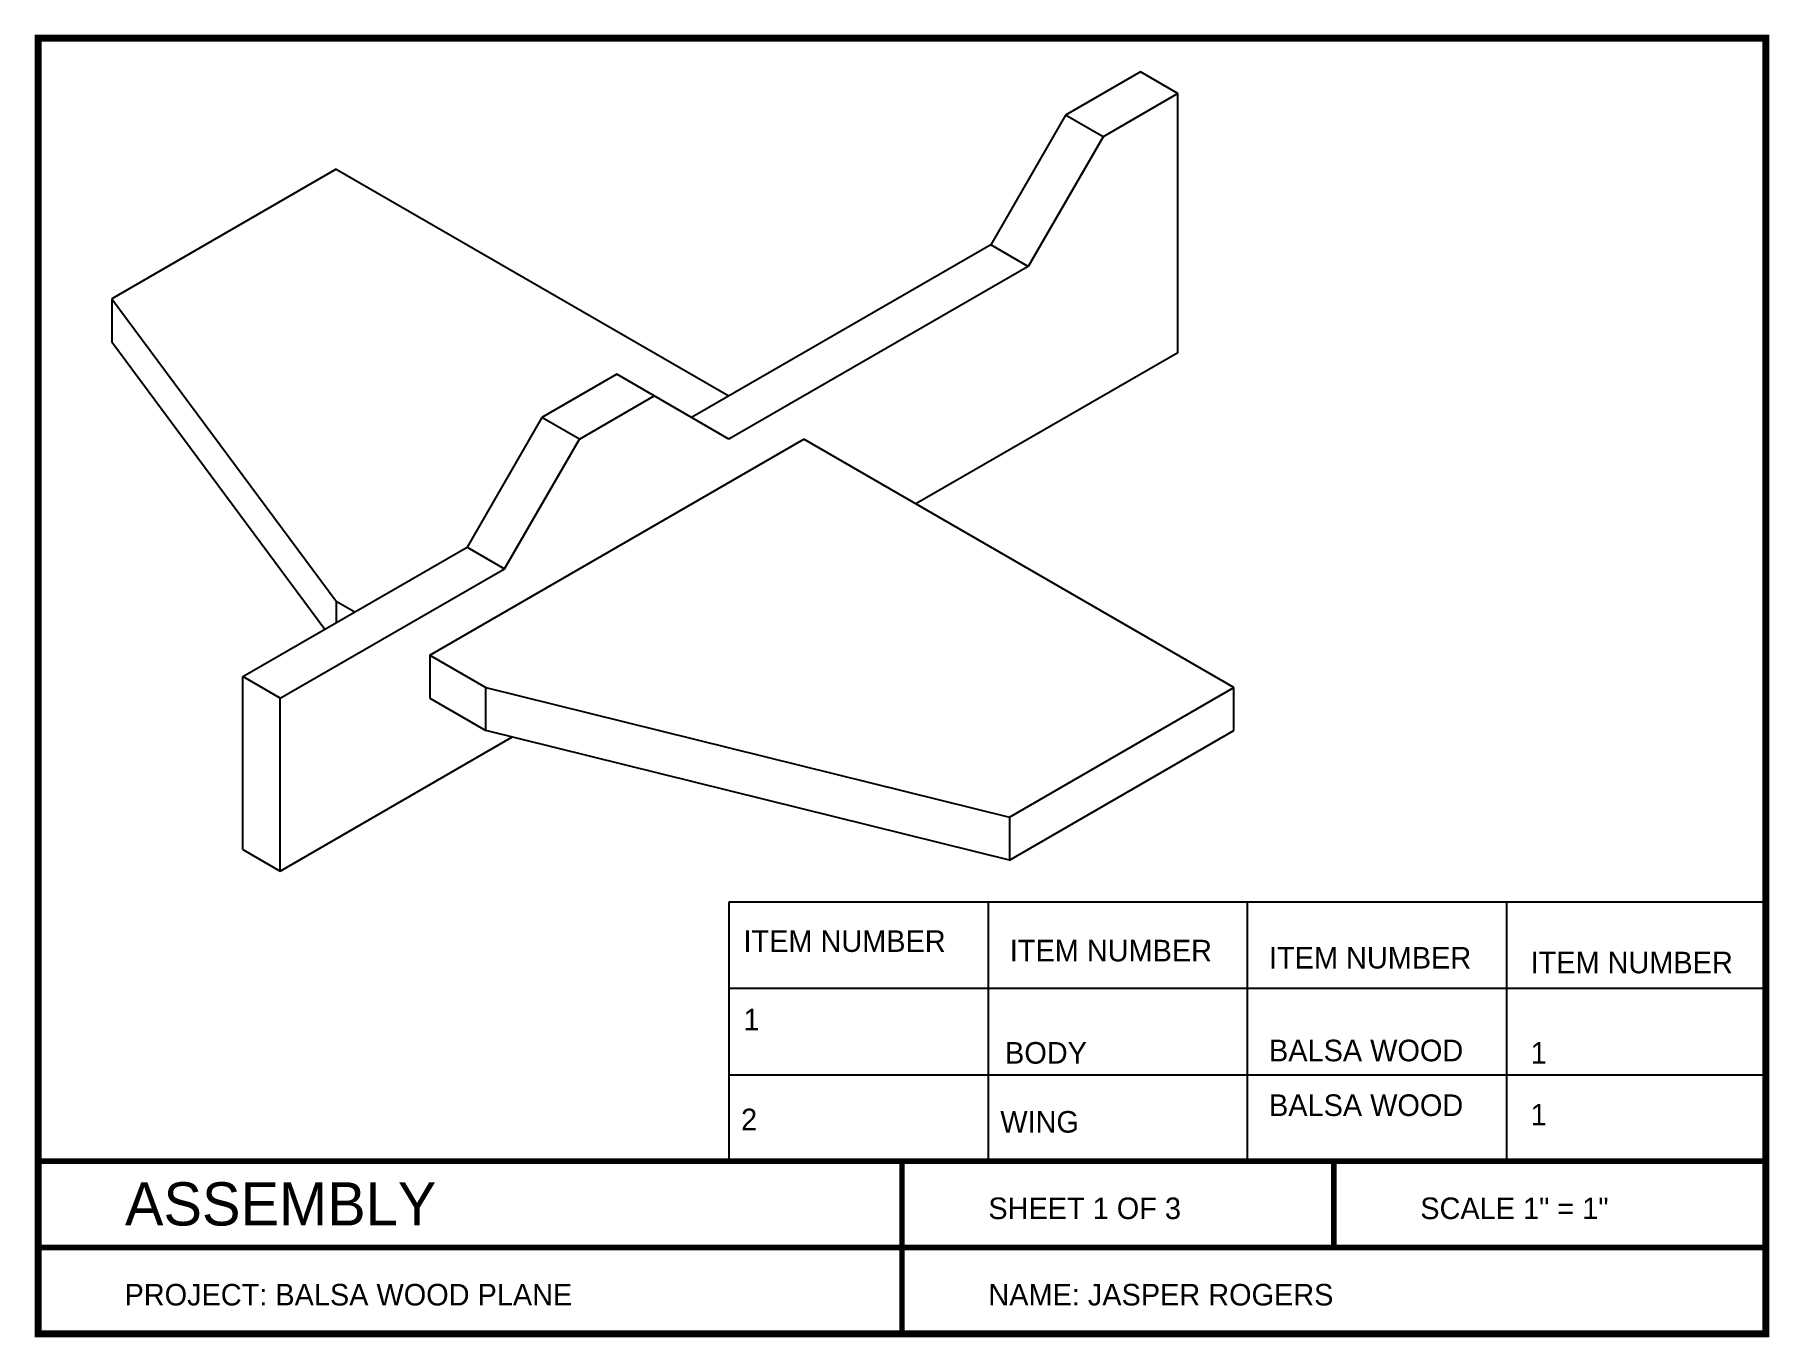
# Model space of a CAD drawing. Extents: x 0.5 to 10.5, y 0.5 to 8.
import ezdxf

# ---------------------------------------------------------------- set-up
doc = ezdxf.new("R2010")
doc.units = 0
doc.linetypes.add('LINETYPE_1', pattern=[0])
doc.linetypes.add('LINETYPE_11', pattern=[0])
doc.layers.get('0').update_dxf_attribs({"linetype": 'CONTINUOUS'})

msp = doc.modelspace()

# ---------------------------------------------------------------- linework, layer by layer
at = {"linetype": 'LINETYPE_11', "const_width": 0.04}
msp.add_lwpolyline([(0.5, 8), (10.5, 8), (10.5, 0.5), (0.5, 0.5)], close=True, dxfattribs=at)
at = {"linetype": 'LINETYPE_1'}
for points in [[(6.8802, 7.8041), (6.4472, 7.5541)], [(7.0966, 7.6791), (6.8802, 7.8041)], [(7.0966, 7.6791), (6.6636, 7.4291)], [(7.0966, 6.1791), (7.0966, 7.6791)], [(6.4472, 7.5541), (6.0142, 6.8041)], [(6.6636, 7.4291), (6.4472, 7.5541)], [(6.6636, 7.4291), (6.2306, 6.6791)], [(2.2252, 7.2416), (0.9262, 6.4916)], [(2.2252, 7.2416), (4.4985, 5.9291)], [(6.0142, 6.8041), (4.282, 5.8041)], [(6.2306, 6.6791), (6.0142, 6.8041)], [(6.2306, 6.6791), (4.4985, 5.6791)], [(0.9262, 6.4916), (0.9262, 6.2416)], [(0.9262, 6.4916), (2.2252, 4.7416)], [(0.9262, 6.2416), (2.1602, 4.5791)], [(7.0966, 6.1791), (5.581, 5.3041)], [(3.8489, 6.0541), (3.4159, 5.8041)], [(4.0654, 5.9291), (3.8489, 6.0541)], [(3.6324, 5.6791), (4.0654, 5.9291)], [(4.4985, 5.6791), (4.0654, 5.9291)], [(3.4159, 5.8041), (2.9829, 5.0541)], [(3.6324, 5.6791), (3.4159, 5.8041)], [(2.7664, 4.4291), (4.9315, 5.6791)], [(3.1994, 4.9291), (3.6324, 5.6791)], [(7.4213, 4.2416), (4.9315, 5.6791)], [(1.6839, 4.3041), (2.9829, 5.0541)], [(2.9829, 5.0541), (3.1994, 4.9291)], [(1.9004, 4.1791), (3.1994, 4.9291)], [(2.2252, 4.7416), (2.3334, 4.6791)], [(2.2252, 4.7416), (2.2252, 4.6166)], [(2.7664, 4.4291), (2.7664, 4.1791)], [(2.7664, 4.4291), (3.0912, 4.2416)], [(1.6839, 3.3041), (1.6839, 4.3041)], [(1.9004, 4.1791), (1.6839, 4.3041)], [(3.0912, 4.2416), (6.1223, 3.4916)], [(3.0912, 3.9916), (3.0912, 4.2416)], [(6.1223, 3.4916), (7.4213, 4.2416)], [(7.4213, 3.9916), (7.4213, 4.2416)], [(1.9004, 3.1791), (1.9004, 4.1791)], [(2.7664, 4.1791), (3.0912, 3.9916)], [(1.9004, 3.1791), (3.2426, 3.9541)], [(6.1223, 3.2416), (3.0912, 3.9916)], [(6.1223, 3.2416), (7.4213, 3.9916)], [(6.1223, 3.4916), (6.1223, 3.2416)], [(1.6839, 3.3041), (1.9004, 3.1791)], [(4.5, 1.5), (4.5, 3)], [(4.5, 3), (10.5, 3)], [(6, 1.5), (6, 3)], [(7.5, 1.5), (7.5, 3)], [(9, 1.5), (9, 3)], [(4.5, 2.5), (10.5, 2.5)], [(4.5, 2), (10.5, 2)]]:
    msp.add_lwpolyline(points, dxfattribs=at)
at = {"linetype": 'LINETYPE_11', "const_width": 0.032}
for points in [[(0.5, 1.5), (10.5, 1.5)], [(5.5, 1.5), (5.5, 0.5)], [(8, 1.5), (8, 1)], [(0.5, 1), (5.5, 1)], [(5.5, 1), (10.5, 1)]]:
    msp.add_lwpolyline(points, dxfattribs=at)

# ---------------------------------------------------------------- texts
for s, height, p in [('ITEM NUMBER', 0.125, (4.5825, 2.7109)), ('ITEM NUMBER', 0.125, (6.1241, 2.6558)), ('ITEM NUMBER', 0.125, (7.6245, 2.6145)), ('ITEM NUMBER', 0.125, (9.1386, 2.587)), ('1', 0.125, (4.5825, 2.2567)), ('BODY', 0.125, (6.0966, 2.064)), ('BALSA WOOD', 0.125, (7.6245, 2.0777)), ('1', 0.125, (9.1386, 2.064)), ('BALSA WOOD', 0.125, (7.6245, 1.7611)), ('1', 0.125, (9.1386, 1.7062)), ('2', 0.125, (4.5687, 1.6786)), ('WING', 0.125, (6.0691, 1.6648)), ('ASSEMBLY', 0.25, (1.0024, 1.1272)), ('SHEET 1 OF 3', 0.125, (6, 1.1642)), ('SCALE 1" = 1"', 0.125, (8.5, 1.1642)), ('PROJECT: BALSA WOOD PLANE', 0.125, (1, 0.6642)), ('NAME: JASPER ROGERS', 0.125, (6, 0.6642))]:
    msp.add_text(s, height=height).set_placement(p)

doc.saveas('drawing.dxf')
